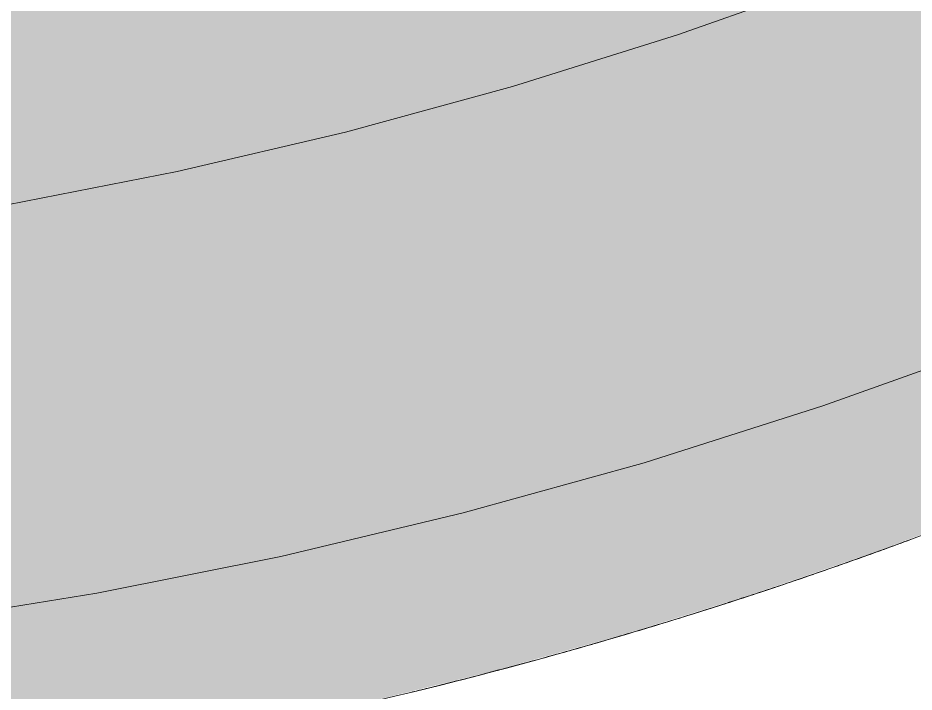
# Model space of a CAD drawing. Header units: millimetres. Extents: x 15878 to 679837, y -72324 to 391440.
# Drawn here: x 390626 to 393426, y -12336 to -10231 of the extents above; entities that cross this region are included whole.
import ezdxf

# ---------------------------------------------------------------- set-up
doc = ezdxf.new("R2010")
doc.units = ezdxf.units.MM
for name, color, linetype, lineweight in [('A-DETL', 90, 'Continuous', 5), ('A-DETL-GENF', 92, 'Continuous', 5), ('A-DETL-THIN', 151, 'Continuous', 5), ('A-WALL', 113, 'Continuous', 5)]:
    doc.layers.add(name, color=color, linetype=linetype, lineweight=lineweight)

# ---------------------------------------------------------------- blocks, each defined once
blk = doc.blocks.new('Walls 14 - Walls 14-12001845-E_V_A_ Plan')
at = {"layer": 'A-WALL'}
for points, knots in [([(37842.6, -12949.4), (38404, -13062.4), (39540.1, -13222.3), (41260.7, -13260.3), (42973.9, -13096.1), (44515.7, -12762.3), (45877.8, -12316.6), (47063.5, -11809.1), (48199.9, -11199), (48918.7, -10727.1), (49267, -10475.8)], [0, 0, 0, 0, 0.142857, 0.285714, 0.428571, 0.571429, 0.678571, 0.785714, 0.892857, 1, 1, 1, 1]), ([(45274.5, -11981.8), (45284.5, -11978.4), (45346.6, -11957.2), (45408.5, -11935.5), (45460.3, -11917)], [0.64011831, 0.64011831, 0.64011831, 0.64011831, 0.64285714, 0.65706102, 0.65706102, 0.65706102, 0.65706102]), ([(44882.2, -12109.2), (44891.6, -12106.3), (44954.1, -12087), (45016.4, -12067.2), (45069.3, -12050)], [0.60460991, 0.60460991, 0.60460991, 0.60460991, 0.60714286, 0.62150499, 0.62150499, 0.62150499, 0.62150499]), ([(44486.5, -12225), (44495.2, -12222.6), (44557.7, -12205.2), (44620.2, -12187.4), (44673.9, -12171.8)], [0.56910991, 0.56910991, 0.56910991, 0.56910991, 0.57142857, 0.5858786, 0.5858786, 0.5858786, 0.5858786]), ([(44087.5, -12329.3), (44095.4, -12327.3), (44158.1, -12311.9), (44220.6, -12296), (44275.1, -12281.8)], [0.5335963, 0.5335963, 0.5335963, 0.5335963, 0.53571429, 0.55026071, 0.55026071, 0.55026071, 0.55026071])]:
    blk.add_open_spline(points, degree=3, knots=knots, dxfattribs=at)
for points in [[(45460.3, -11917), (45516.9, -11896.8), (45573.4, -11876.2), (45629.8, -11855.3)], [(45243.4, -11992.4), (45253.8, -11988.9), (45264.1, -11985.3), (45274.5, -11981.8)], [(45069.3, -12050), (45127.5, -12031.2), (45185.5, -12012), (45243.4, -11992.4)], [(44673.9, -12171.8), (44743.5, -12151.4), (44812.9, -12130.6), (44882.2, -12109.2)], [(44275.1, -12281.8), (44336.6, -12265.8), (44398.1, -12249.4), (44459.4, -12232.5)], [(44459.4, -12232.5), (44468.5, -12230), (44477.5, -12227.5), (44486.5, -12225)], [(44062.5, -12335.4), (44070.8, -12333.4), (44079.2, -12331.3), (44087.5, -12329.3)]]:
    blk.add_open_spline(points, degree=3, dxfattribs=at)

msp = doc.modelspace()

# ---------------------------------------------------------------- hatches: boundary and pattern name
at = {"layer": 'A-DETL-GENF'}
h = msp.add_hatch(color=231, dxfattribs=at)
h.paths.add_polyline_path([(394154.6, -3504.7), (394154.6, -3504.7), (394058.3, -3641)], flags=0)
h.paths.add_polyline_path([(360905.8, -32952.9), (366891.1, -32952.9), (366578.7, -30379.5), (366544.9, -30043.5), (366491.1, -29401.3), (366451.2, -28754), (366427.2, -28155.8), (366415.6, -27557.4), (366416.4, -26952.2), (366429.9, -26345.9), (366456, -25740.7), (366494.7, -25136.8), (366545.9, -24534.1), (366609.7, -23932.9), (366686, -23333.3), (366774.7, -22735.6), (366875.9, -22140), (366989.4, -21546.8), (367115.2, -20956.1), (367264.3, -20324), (367406.4, -19773), (367566, -19201.9), (367740.4, -18624), (367926.9, -18049.8), (368125.2, -17479.7), (368335.4, -16913.8), (368557.3, -16352.5), (368790.8, -15795.9), (369062.3, -15187), (369292.3, -14697.9), (369523.4, -14229.8), (369643.2, -14004), (369803.7, -13727.7), (369963.6, -13474.7), (370207.5, -13127), (370358.2, -12928.2), (370550.3, -12692.7), (370820.9, -12390.4), (370982.2, -12222.6), (371163.9, -12044.2), (371489.5, -11754.7), (371725.3, -11562.2), (371983.5, -11367.8), (372261.4, -11175.8), (372506.3, -11020), (372754.3, -10874.4), (373070, -10706.1), (373339.9, -10575.6), (373612.3, -10456.2), (373939.9, -10328.2), (374227.1, -10228.9), (374515.8, -10141.1), (374798.9, -10066.1), (375151.1, -9988.3), (375450.5, -9934.8), (375735.5, -9894.3), (376044.9, -9862.2), (376356.5, -9841.9), (376669.7, -9833.6), (376884.2, -9833.6), (377328.7, -9820.1), (377536.2, -9820.7), (377859, -9833.7), (378247.8, -9866.8), (378564.1, -9907.2), (378852.2, -9955.2), (379147.8, -10015.6), (379449, -10089.1), (379736.8, -10170.9), (380029.6, -10266.2), (380316.9, -10371.8), (380607.5, -10491.5), (380884, -10618), (381186.3, -10759.1), (381895, -11072.9), (382475.2, -11315.9), (383057.3, -11547), (383648.2, -11769.1), (384246.9, -11981.3), (384843.6, -12180.3), (385432.8, -12364.9), (385776.8, -12466.8), (386350.4, -12567), (386761.1, -12624.8), (387173.3, -12670.5), (387586.7, -12704), (388000.8, -12725.4), (388415.5, -12734.6), (388831.6, -12731.5), (389246.7, -12716.2), (389663.5, -12688.5), (390071.6, -12649.3), (390483, -12597.6), (390892.8, -12533.8), (391300.5, -12458), (391705.8, -12370.3), (392108.4, -12270.6), (392507.9, -12159.2), (392903.9, -12036), (393289.6, -11903.6), (393648.9, -11769), (394058.3, -11601.6), (394422.5, -11439.9), (394779.7, -11269.2), (395176.4, -11064.6), (395537, -10864.7), (395907.6, -10644.4), (396248.2, -10428), (396539.1, -10232.4), (397110.7, -9839.5), (397403.6, -9658.9), (397663.6, -9512.2), (397958.9, -9360.6), (398248.8, -9226.1), (398499.7, -9120.6), (398752.1, -9024), (399123.8, -8899.9), (399345.6, -8834.5), (399666, -8752.8), (399981.4, -8685.7), (400221.8, -8641.9), (403266.7, -8142.5), (414623.2, -8142.5), (414623.2, -2142.5), (394850.1, -2142.5), (394850.1, -2442.5), (394691.9, -2718.3), (394523, -2987.5), (394307.9, -3298.1), (394249.2, -3377.2), (394249.2, -3377.2), (394154.6, -3504.7), (393955.4, -3752.1), (393746.3, -3991.8), (393528.3, -4223), (393203.7, -4533.7), (393066.1, -4658.4), (392714.6, -4945.6), (392570.9, -5056.6), (392297.3, -5250.4), (392046.3, -5414.6), (391773.8, -5577.9), (391416.7, -5769.4), (391134.3, -5906.1), (390847.1, -6031.7), (390536.3, -6153), (390476.5, -6174.3), (390476.5, -6227.9), (390327, -6227.9), (389921.6, -6351), (389614.7, -6430.1), (389322, -6493.9), (389002.3, -6550.6), (388692.9, -6593.1), (388386.2, -6623.4), (388053.6, -6642.7), (387687.7, -6648.1), (387366.1, -6639.3), (387054.9, -6618.7), (386735.3, -6584.8), (386441.9, -6542.5), (386127, -6484.7), (385827, -6417.5), (385524.2, -6337.4), (385206.1, -6239.5), (384948.8, -6149.9), (384565.9, -5999.5), (384046.9, -5781.1), (383596.7, -5581.7), (383230.2, -5410.6), (382994.9, -5291.2), (382703, -5128.9), (382411.3, -4950.4), (382154.4, -4778.7), (381895.6, -4590.9), (381652.9, -4399.9), (381403.1, -4186.9), (381179.1, -3980.2), (380955.2, -3757.2), (380740.3, -3525.7), (380534.7, -3286.2), (380338.6, -3038.8), (380152.4, -2784.1), (379970.2, -2513), (379810.5, -2254.1), (379644.8, -1960), (379510.9, -1699.2), (379377.6, -1413.5), (379255.5, -1122.8), (379144.5, -826.9), (379045.7, -528.3), (378958.3, -225.5), (378882.8, 80.6), (378819.2, 389.3), (378767.7, 700.2), (378727, 1026.5), (378701.2, 1327), (378686.2, 1644.3), (378684.2, 1990.8), (378693.2, 2271.9), (378715.8, 2596.1), (378749.4, 2902.5), (378794.8, 3208.3), (378852.2, 3513.9), (378920.1, 3812.4), (378990.6, 4078.1), (379060.7, 4312.7), (379271.1, 4939.3), (379426.5, 5402.3), (379733.6, 6359.4), (379920.3, 6968.3), (380129.3, 7677.8), (380350.9, 8453.5), (380739.6, 9891.1), (380869.8, 10386.9), (372713.9, 12480.2), (372137.7, 10457.8), (371732, 9083), (371315.2, 7711.9), (370888, 6346.9), (370477.5, 5070.5), (370034.3, 3728.7), (369575.8, 2377.5), (369081.7, 960.6), (368625.8, -313.7), (368134.4, -1653.4), (367632.2, -2989), (367119.1, -4320.6), (366595.2, -5647.9), (366060.5, -6970.9), (365515, -8289.5), (364958.8, -9603.6), (364392, -10913.2), (363814.5, -12218.1), (363240.7, -13512), (362909.4, -14315.3), (362665.9, -14942.9), (362442.1, -15553.2), (362305.7, -15940.7), (362034.6, -16767.5), (361900.7, -17199.3), (361716.1, -17834.2), (361543.5, -18472.5), (361382.9, -19114), (361231.4, -19773), (361098.3, -20405.8), (360974.3, -21055.6), (360862.6, -21707.9), (360756, -22414.3), (360670.3, -23067.9), (360601.4, -23678.1), (360539.1, -24339.3), (360489.3, -25003.4), (360451.8, -25672.7), (360426.9, -26355.9), (360415.9, -26962.1), (360415.9, -27622.8), (360428.3, -28283.3), (360453.3, -28943.6), (360489.2, -29580.8), (360526.8, -30101.3), (360585.4, -30752.4), (360656.1, -31402.5), (360717, -31895.4), (360829.6, -32670.9), (360874.7, -32952.9)], flags=0)
h.paths.add_polyline_path([(390476.5, -6227.9), (390476.5, -6174.3), (390327, -6227.9), (390401.8, -6227.9)], flags=0)
h.paths.add_polyline_path([(382878.8, -6109), (382878.8, -6109), (382874, -6057)], flags=0)
h.paths.add_polyline_path([(382140, -5414), (382140, -5414), (382139.9, -5414)], flags=0)
h.paths.add_polyline_path([(382374, 33957.6), (382374, 33957.7), (382378.2, 51682.5), (382386.1, 51889.6), (382402.5, 52144.6), (382448.4, 52558.1), (382493.6, 52852.8), (382549.7, 53146.2), (382616.7, 53437.8), (382700.7, 53747.7), (382803.8, 54073.9), (382920.2, 54394.7), (383041.9, 54691.9), (383175.3, 54984.1), (383320.4, 55271.1), (383426.8, 55466.8), (383589.4, 55741.2), (383764.3, 56011.3), (383946.7, 56270.1), (384140.8, 56523.7), (384372.7, 56800.9), (384558.7, 57007.3), (384781.8, 57236.6), (385013.9, 57457), (385316, 57718.6), (385552.9, 57907), (385761.6, 58062), (386026.8, 58243.9), (386299.6, 58415.4), (386612.6, 58593.9), (386898.9, 58741.9), (387208.5, 58886.1), (387494.7, 59005.7), (387786.1, 59114.6), (388082.4, 59212.5), (388410.1, 59306.3), (388668.7, 59370.2), (388967.4, 59432.7), (389279.6, 59485.5), (389655.8, 59532.3), (389915.8, 59554.8), (390238.9, 59570.6), (390563.9, 59575.3), (435019.3, 59614.6), (435468.7, 59636.2), (435895.1, 59670.5), (436361.7, 59724), (436624.8, 59760.9), (437021.9, 59827.8), (437439.5, 59911.9), (437783.6, 59991.4), (438163, 60090.7), (438539.2, 60201.1), (438963.9, 60340.9), (439347.1, 60480.6), (439960.8, 60721.6), (440350.1, 60893.7), (440509.4, 60967.7), (440830.3, 61129.9), (441206.2, 61338), (441590.5, 61570.8), (441843.7, 61735.8), (442155.4, 61953.4), (442458.5, 62180.9), (442702.4, 62376.1), (442986.6, 62618.9), (443262.8, 62871.5), (443824.5, 63397.4), (444109.3, 63645.8), (444324, 63824.8), (444649.5, 64081), (444982.7, 64327.2), (445323.2, 64563), (445670.7, 64788.3), (446022.1, 65001.2), (446291.3, 65154.9), (446647.3, 65345.4), (447009.6, 65525.7), (447378.7, 65695.7), (447625.9, 65799.6), (467700.6, 72486.1), (448593.6, 72486.1), (447768.9, 72234), (446524.8, 71862.6), (445194.9, 71478.3), (443861.5, 71105.8), (442524.9, 70745.3), (441185.1, 70396.7), (439842.3, 70060.1), (438496.5, 69735.5), (437147.8, 69423), (435796.4, 69122.5), (434442.4, 68834), (433085.9, 68557.7), (431361.5, 68225.3), (430158.8, 68004.8), (429002.2, 67801.6), (427636.7, 67573.9), (426269.1, 67358.4), (424899.7, 67155.2), (423114.8, 66909.8), (422155.8, 66785.4), (420781.4, 66618.8), (419405.6, 66464.6), (418028.5, 66322.7), (416650.2, 66193.1), (415270.7, 66075.7), (413890.3, 65970.7), (412508.9, 65878.1), (411126.8, 65797.8), (409743.9, 65729.8), (408360.5, 65674.2), (406976.4, 65630.9), (405591.6, 65600), (404203.3, 65581.4), (401982.8, 65575.3), (386923.8, 65580.7), (386877.3, 65581.6), (386556.4, 65600.8), (386133.7, 65647), (385918.3, 65677.1), (385459.5, 65765.8), (385212.8, 65823.7), (384943.4, 65896.2), (384591.8, 66007.5), (384265.2, 66126.6), (384038.7, 66217.7), (383735.6, 66353.7), (383379.1, 66534.1), (383159.5, 66655.2), (382857.6, 66838.2), (382560.1, 67036.7), (382369.8, 67172.7), (382050.2, 67423.9), (381805.6, 67633.6), (381571.6, 67851), (381347.2, 68076.4), (381132.4, 68309.8), (380927.2, 68551.1), (380731.8, 68800), (380531.2, 69078.3), (380371.2, 69319.1), (380206.5, 69588.7), (380052.4, 69864.4), (379877.2, 70214), (379748.6, 70500.1), (379632.7, 70787.1), (379527.7, 71078.3), (379434, 71373.4), (379351.6, 71671.9), (379280.6, 71973.4), (379221.2, 72277.4), (379184.1, 72486.1), (373150.1, 72486.1), (373171.6, 72242.5), (373216.9, 71852.8), (373294, 71343.3), (373339.9, 71077.9), (373463.4, 70494.6), (373557.7, 70112.1), (373604.7, 69931.4), (373725.2, 69520.4), (373881, 69047.5), (373968.8, 68798.5), (374116.6, 68415.4), (374266.7, 68056.1), (374503.1, 67543.7), (374685.7, 67179.2), (374820.9, 66924), (375037.7, 66541.5), (375260.3, 66175.2), (375439.6, 65896.2), (375624.1, 65622.9), (375856.5, 65298.7), (376285, 64732.8), (376462.2, 64477.5), (376629.5, 64215.6), (376786.7, 63947.5), (376933.4, 63673.5), (377069.6, 63394.1), (377194.9, 63109.7), (377328.7, 62765.2), (377444.1, 62424.9), (377541.2, 62092.1), (377616.3, 61790.1), (377676.5, 61502.9), (377727, 61209), (377767.2, 60908.7), (377796.4, 60602.2), (377814.4, 60283.2), (377819.7, 59964.1), (377818.4, 59773.9), (377801.1, 59426.3), (377764.5, 59041.6), (377740.4, 58845.3), (377690.7, 58538.5), (377629.3, 58233.8), (377556.2, 57931.8), (377466.9, 57618.3), (377328.7, 57209.7), (377083.8, 56537.4), (376950.4, 56126.1), (376834.7, 55725.6), (376732.9, 55326.6), (376644.2, 54926.9), (376568.2, 54525.8), (376504.9, 54123.3), (376474.6, 53906.7), (376430.7, 53503.1), (376399.3, 53098), (376380.5, 52689.2), (376376.9, 52110.5), (376378.1, 51793.2), (376374.2, 51475.3), (376368.4, 38220.7), (376339.3, 36705.1), (376307.4, 35672.6), (376259.6, 34533.5), (376231.9, 33957.7), (381064.8, 33957.6)], flags=0)

# ---------------------------------------------------------------- linework, layer by layer
at = {"layer": 'A-DETL'}
for p, q in [((393196.9, -10103.5), (392687.2, -10283.6)), ((392687.2, -10283.6), (392171.2, -10445)), ((392171.2, -10445), (391649.6, -10587.4)), ((391649.6, -10587.4), (391123.2, -10710.5)), ((391123.2, -10710.5), (390592.6, -10814.3)), ((393693.2, -11244.6), (393141.4, -11442.2)), ((393141.4, -11442.2), (392582.7, -11619.4)), ((392582.7, -11619.4), (392017.8, -11776.1)), ((392017.8, -11776.1), (391447.6, -11911.9)), ((391447.6, -11911.9), (390872.8, -12026.8)), ((390872.8, -12026.8), (390294.2, -12120.6))]:
    msp.add_line(p, q, dxfattribs=at)
for start, end in [(258.70545, 302.02631), (289.65798, 290.3628), (288.84428, 289.65798), (288.69674, 288.84428), (287.98236, 288.69656), (287.16989, 287.98236), (286.30658, 287.16989), (285.49551, 286.30658), (284.63061, 285.36428), (285.36444, 285.49551), (283.82112, 284.63061), (283.69821, 283.82112)]:
    msp.add_arc((388519.9, 1363.5), 14100, start, end, dxfattribs=at)
at = {"layer": 'A-DETL-THIN'}
msp.add_arc((388535.2, 1259.3), 14600, 258.61939, 305.81483, dxfattribs=at)

# ---------------------------------------------------------------- block references
at = {"layer": 'A-WALL'}
msp.add_blockref('Walls 14 - Walls 14-12001845-E_V_A_ Plan', (347796.4, 0), dxfattribs=at)

doc.saveas('drawing.dxf')
